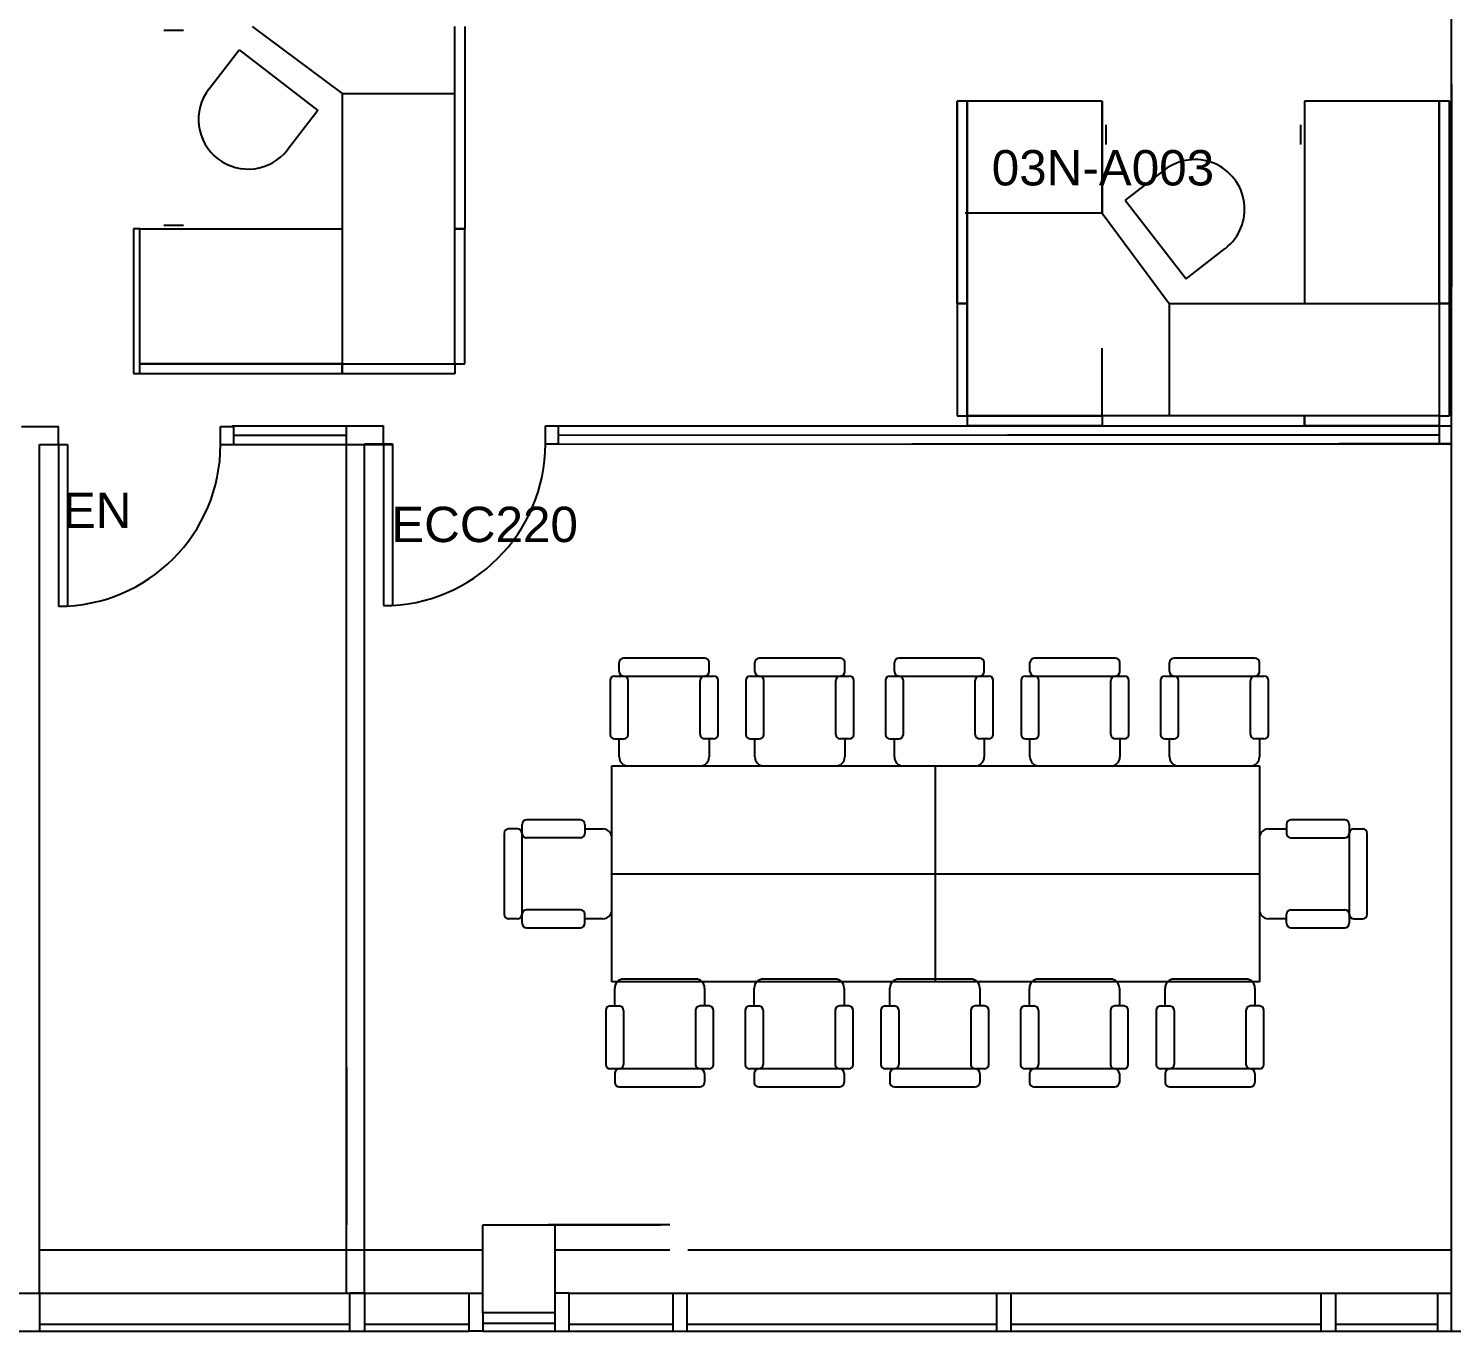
# Model space of a CAD drawing. Extents: x 0 to 6337, y 3987 to 5634.
# Drawn here: x 4301.6 to 4618.1, y 4015.9 to 4305.8 of the extents above; entities that cross this region are included whole.
import ezdxf

# ---------------------------------------------------------------- set-up
doc = ezdxf.new("R2010")
doc.units = 0
doc.header["$MEASUREMENT"] = 0
for name, color, linetype in [('01A_BASE_PLAN', 7, 'CONTINUOUS'), ('01B_PANELS', 7, 'CONTINUOUS'), ('04A_FURNITURE', 7, 'CONTINUOUS'), ('NA-FLOOR', 7, 'CONTINUOUS'), ('REGION', 7, 'CONTINUOUS'), ('REGION_NUM', 7, 'CONTINUOUS')]:
    doc.layers.add(name, color=color, linetype=linetype)
doc.styles.add('ARIAL', font='ARIAL', dxfattribs={"height": 0.2})

msp = doc.modelspace()

# ---------------------------------------------------------------- linework, layer by layer
at = {"layer": '01A_BASE_PLAN', "color": 250, "linetype": 'Continuous'}
for p, q in [((4618.07, 4039.69), (4618.07, 4694.67)), ((4618.07, 4293.32), (4618.07, 4323.32)), ((4618.07, 4293.32), (4618.07, 4248.32)), ((4300.06, 4217.26), (4308.31, 4217.26)), ((4300.06, 4217.26), (4308.31, 4217.26)), ((4308.31, 4213.26), (4308.31, 4217.26)), ((4308.31, 4213.26), (4308.31, 4217.26)), ((4344.31, 4217.26), (4347.18, 4217.26)), ((4344.31, 4213.26), (4344.31, 4217.26)), ((4344.31, 4213.26), (4344.31, 4217.26)), ((4344.31, 4217.26), (4347.18, 4217.26)), ((4346.93, 4217.42), (4380.55, 4217.42)), ((4347.18, 4217.43), (4347.18, 4213.3)), ((4347.18, 4217.3), (4347.18, 4213.3)), ((4372.3, 4181.4), (4372.3, 4217.4)), ((4372.3, 4217.4), (4380.55, 4217.4)), ((4372.3, 4181.4), (4372.3, 4217.4)), ((4372.3, 4217.4), (4380.55, 4217.4)), ((4380.55, 4213.4), (4380.55, 4217.42)), ((4380.55, 4213.4), (4380.55, 4217.4)), ((4416.55, 4217.4), (4419.42, 4217.4)), ((4416.55, 4213.4), (4416.55, 4217.4)), ((4416.55, 4213.4), (4416.55, 4217.4)), ((4416.55, 4217.4), (4419.42, 4217.4)), ((4419.42, 4217.43), (4419.42, 4213.43)), ((4419.42, 4217.43), (4419.42, 4213.43)), ((4419.42, 4217.42), (4615.36, 4217.4)), ((4419.42, 4217.41), (4615.36, 4217.4)), ((4615.36, 4217.43), (4615.36, 4213.43)), ((4304.06, 4024.33), (4304.06, 4213.26)), ((4304.06, 4213.26), (4308.31, 4213.26)), ((4304.06, 4024.33), (4304.06, 4213.26)), ((4304.06, 4213.26), (4308.31, 4213.26)), ((4308.31, 4213.26), (4308.31, 4177.26)), ((4308.31, 4213.26), (4310.31, 4213.26)), ((4310.31, 4213.26), (4310.31, 4177.26)), ((4344.31, 4213.26), (4347.18, 4213.26)), ((4344.31, 4213.26), (4347.18, 4213.26)), ((4347.18, 4215.3), (4372.3, 4215.31)), ((4347.18, 4215.3), (4372.3, 4215.31)), ((4347.18, 4213.26), (4382.55, 4213.28)), ((4347.18, 4213.26), (4382.55, 4213.28)), ((4376.3, 4024.47), (4376.3, 4213.4)), ((4376.3, 4213.4), (4380.55, 4213.4)), ((4376.3, 4024.47), (4376.3, 4213.4)), ((4376.3, 4213.4), (4380.55, 4213.4)), ((4380.55, 4213.4), (4380.55, 4177.4)), ((4380.55, 4213.4), (4382.55, 4213.4)), ((4382.55, 4213.4), (4382.55, 4177.4)), ((4416.55, 4213.4), (4419.42, 4213.4)), ((4416.55, 4213.4), (4419.42, 4213.4)), ((4416.55, 4213.3), (4615.36, 4213.4)), ((4416.55, 4213.3), (4615.36, 4213.4)), ((4419.42, 4215.35), (4519.36, 4215.43)), ((4419.42, 4215.35), (4519.36, 4215.43)), ((4498.08, 4213.4), (4568.07, 4213.4)), ((4519.36, 4215.43), (4615.36, 4215.43)), ((4521.36, 4215.43), (4615.36, 4215.43)), ((4548.07, 4213.4), (4588.07, 4213.4)), ((4372.3, 4024.47), (4372.3, 4181.4)), ((4372.3, 4024.47), (4372.3, 4177.4)), ((4372.3, 4074.69), (4372.3, 4039.69)), ((4402.67, 4039.69), (4418.63, 4039.69)), ((4402.67, 4020.1), (4402.67, 4039.69)), ((4410.65, 4039.69), (4418.63, 4039.69)), ((4412.23, 4039.69), (4438.23, 4039.69)), ((4442.23, 4039.69), (4417.23, 4039.69)), ((4418.63, 4039.69), (4418.63, 4020.08)), ((4438.23, 4039.69), (4442.23, 4039.69)), ((4444.23, 4039.69), (4442.23, 4039.69)), ((4618.07, 4015.98), (4618.07, 4039.69)), ((4304.06, 4034.07), (4402.54, 4034.07)), ((4418.63, 4034.07), (4444.23, 4034.07)), ((4448.23, 4034.07), (4618.07, 4034.07)), ((4205.85, 4024.47), (4399.11, 4024.47)), ((4304.06, 4024.38), (4304.06, 4015.92)), ((4373.07, 4016.03), (4373.07, 4024.52)), ((4373.07, 4024.52), (4376.3, 4024.52)), ((4376.3, 4024.52), (4376.3, 4016.03)), ((4399.11, 4024.47), (4399.55, 4024.47)), ((4399.5, 4024.47), (4402.63, 4024.47)), ((4399.52, 4024.38), (4399.52, 4016.05)), ((4421.85, 4024.47), (4418.72, 4024.47)), ((4421.85, 4024.47), (4614.97, 4024.47)), ((4421.85, 4015.98), (4421.85, 4024.47)), ((4444.96, 4015.92), (4444.96, 4024.38)), ((4448.05, 4024.38), (4448.05, 4015.92)), ((4516.96, 4015.92), (4516.96, 4024.38)), ((4520.06, 4024.38), (4520.06, 4015.92)), ((4589.07, 4016.03), (4589.07, 4024.52)), ((4592.3, 4024.52), (4592.3, 4016.03)), ((4614.94, 4024.47), (4618.07, 4024.47)), ((4614.97, 4024.47), (4614.97, 4015.98)), ((4418.63, 4020.1), (4402.67, 4020.1)), ((4402.67, 4020.1), (4402.67, 4015.98)), ((4418.63, 4020.08), (4418.63, 4015.98)), ((4304.28, 4017.58), (4372.39, 4017.58)), ((4372.39, 4017.58), (4373.07, 4017.58)), ((4376.3, 4017.58), (4398.86, 4017.58)), ((4398.86, 4017.58), (4399.55, 4017.58)), ((4402.67, 4017.76), (4418.63, 4017.76)), ((4421.85, 4017.58), (4444.96, 4017.58)), ((4448.06, 4017.58), (4516.96, 4017.58)), ((4520.28, 4017.58), (4588.39, 4017.58)), ((4588.39, 4017.58), (4589.08, 4017.58)), ((4592.3, 4017.58), (4614.97, 4017.58)), ((4205.85, 4015.98), (4399.11, 4015.98)), ((4399.11, 4015.98), (4399.55, 4015.98)), ((4402.67, 4015.98), (4399.5, 4015.98)), ((4402.67, 4015.98), (4418.72, 4015.98)), ((4418.63, 4015.98), (4421.85, 4015.98)), ((4421.85, 4015.98), (4614.97, 4015.98)), ((4614.97, 4015.98), (4634.17, 4015.98))]:
    msp.add_line(p, q, dxfattribs=at)
for centre in [(4308.31, 4213.26), (4380.55, 4213.4)]:
    msp.add_arc(centre, 36, 270, 0, dxfattribs=at)
at = {"layer": '01B_PANELS', "color": 5, "linetype": 'Continuous'}
for p, q in [((4396.4, 4231.23), (4396.4, 4306.23)), ((4396.4, 4261.23), (4396.4, 4306.23)), ((4398.65, 4306.23), (4398.65, 4261.23)), ((4508.11, 4244.65), (4508.11, 4289.65)), ((4510.36, 4289.65), (4508.11, 4289.65)), ((4508.11, 4289.65), (4508.11, 4244.65)), ((4510.36, 4289.65), (4508.11, 4289.65)), ((4508.11, 4289.65), (4508.11, 4244.65)), ((4510.36, 4289.65), (4510.36, 4219.65)), ((4510.36, 4244.65), (4510.36, 4289.65)), ((4510.36, 4244.65), (4510.36, 4289.65)), ((4615.36, 4244.65), (4615.36, 4289.65)), ((4617.61, 4289.65), (4615.36, 4289.65)), ((4615.36, 4289.65), (4615.36, 4244.65)), ((4617.61, 4289.65), (4615.36, 4289.65)), ((4615.36, 4289.65), (4615.36, 4244.65)), ((4617.61, 4244.65), (4617.61, 4289.65)), ((4326.4, 4261.23), (4324.93, 4261.23)), ((4324.93, 4261.23), (4324.93, 4229.05)), ((4326.4, 4231.23), (4326.4, 4261.23)), ((4396.4, 4231.23), (4396.4, 4261.23)), ((4396.4, 4261.23), (4398.65, 4261.23)), ((4398.65, 4261.23), (4396.4, 4261.23)), ((4398.65, 4231.23), (4398.65, 4261.23)), ((4508.11, 4244.65), (4508.11, 4219.65)), ((4510.36, 4244.65), (4508.11, 4244.65)), ((4508.11, 4244.65), (4508.11, 4219.65)), ((4508.11, 4244.65), (4510.36, 4244.65)), ((4510.36, 4244.65), (4508.11, 4244.65)), ((4508.11, 4244.65), (4508.11, 4219.65)), ((4508.11, 4244.65), (4510.36, 4244.65)), ((4510.36, 4219.65), (4510.36, 4244.65)), ((4510.36, 4219.65), (4510.36, 4244.65)), ((4615.36, 4244.65), (4615.36, 4219.65)), ((4617.61, 4244.65), (4615.36, 4244.65)), ((4615.36, 4244.65), (4615.36, 4219.65)), ((4615.36, 4244.65), (4617.61, 4244.65)), ((4617.61, 4244.65), (4615.36, 4244.65)), ((4615.36, 4244.65), (4615.36, 4219.65)), ((4615.36, 4244.65), (4617.61, 4244.65)), ((4617.61, 4219.65), (4617.61, 4244.65)), ((4324.93, 4229.05), (4326.46, 4229.05)), ((4371.4, 4231.23), (4326.4, 4231.23)), ((4326.4, 4228.98), (4326.4, 4231.23)), ((4326.4, 4231.23), (4371.4, 4231.23)), ((4371.4, 4228.98), (4326.4, 4228.98)), ((4371.4, 4231.23), (4396.4, 4231.23)), ((4371.4, 4228.98), (4371.4, 4231.23)), ((4371.4, 4231.23), (4396.4, 4231.23)), ((4371.4, 4231.23), (4371.4, 4228.98)), ((4396.4, 4228.98), (4371.4, 4228.98)), ((4396.4, 4231.23), (4398.65, 4231.23)), ((4396.4, 4231.23), (4396.4, 4228.98)), ((4508.11, 4219.65), (4510.36, 4219.65)), ((4508.11, 4219.65), (4510.36, 4219.65)), ((4540.36, 4219.65), (4510.36, 4219.65)), ((4510.36, 4219.65), (4510.36, 4217.4)), ((4510.36, 4219.65), (4540.36, 4219.65)), ((4540.36, 4219.65), (4540.36, 4217.4)), ((4615.36, 4219.65), (4540.36, 4219.65)), ((4585.36, 4219.65), (4540.36, 4219.65)), ((4540.36, 4219.65), (4540.36, 4217.4)), ((4615.36, 4219.65), (4585.36, 4219.65)), ((4585.36, 4219.65), (4585.36, 4217.4)), ((4585.36, 4217.4), (4585.36, 4219.65)), ((4615.36, 4219.65), (4615.36, 4217.4)), ((4615.36, 4219.65), (4617.61, 4219.65)), ((4615.36, 4219.65), (4617.61, 4219.65)), ((4540.36, 4217.4), (4510.36, 4217.4)), ((4540.36, 4217.4), (4510.36, 4217.4)), ((4540.36, 4217.4), (4585.36, 4217.4)), ((4540.36, 4217.4), (4585.36, 4217.4)), ((4615.36, 4217.4), (4585.36, 4217.4)), ((4615.36, 4217.4), (4585.36, 4217.4)), ((4615.36, 4217.4), (4618.07, 4217.4))]:
    msp.add_line(p, q, dxfattribs=at)
at = {"layer": '04A_FURNITURE', "color": 1, "linetype": 'Continuous'}
for p, q in [((4331.7, 4305.39), (4336.1, 4305.39)), ((4351.32, 4306.23), (4371.4, 4291.33)), ((4341.72, 4292.31), (4348.48, 4301.04)), ((4348.48, 4301.04), (4365.94, 4287.54)), ((4371.4, 4291.33), (4396.22, 4291.33)), ((4371.4, 4291.33), (4371.4, 4231.23)), ((4540.36, 4289.65), (4510.36, 4289.65)), ((4540.36, 4289.65), (4540.36, 4264.65)), ((4540.36, 4264.73), (4540.36, 4289.65)), ((4615.36, 4289.65), (4585.36, 4289.65)), ((4585.36, 4289.65), (4585.36, 4244.65)), ((4365.94, 4287.54), (4359.19, 4278.8)), ((4541.19, 4284.35), (4541.19, 4279.96)), ((4584.52, 4284.35), (4584.52, 4279.96)), ((4554.27, 4274.33), (4545.54, 4267.57)), ((4545.54, 4267.57), (4559.05, 4250.11)), ((4540.36, 4264.73), (4509.91, 4264.73)), ((4540.36, 4264.73), (4555.26, 4244.65)), ((4326.4, 4261.23), (4371.4, 4261.23)), ((4331.7, 4262.06), (4336.1, 4262.06)), ((4371.4, 4261.23), (4371.4, 4231.23)), ((4559.05, 4250.11), (4567.78, 4256.86)), ((4555.26, 4244.65), (4555.26, 4219.83)), ((4555.26, 4244.65), (4615.36, 4244.65)), ((4585.36, 4244.65), (4615.36, 4244.65)), ((4540.36, 4219.65), (4540.36, 4234.65)), ((4540.36, 4219.65), (4540.36, 4234.65)), ((4518.08, 4213.4), (4548.07, 4213.4)), ((4588.07, 4213.4), (4614.07, 4213.4)), ((4618.07, 4213.4), (4593.07, 4213.4)), ((4618.07, 4213.4), (4594.07, 4213.4)), ((4615.36, 4213.4), (4618.07, 4213.4)), ((4618.07, 4177.4), (4618.07, 4213.4)), ((4618.07, 4141.4), (4618.07, 4177.4)), ((4451.97, 4165.75), (4433.97, 4165.75)), ((4482.14, 4165.75), (4464.14, 4165.75)), ((4513.17, 4165.75), (4495.17, 4165.75)), ((4543.34, 4165.75), (4525.34, 4165.75)), ((4574.38, 4165.75), (4556.38, 4165.75)), ((4432.97, 4162.75), (4432.97, 4164.75)), ((4452.97, 4162.75), (4452.97, 4164.75)), ((4463.14, 4162.75), (4463.14, 4164.75)), ((4483.14, 4162.75), (4483.14, 4164.75)), ((4494.17, 4162.75), (4494.17, 4164.75)), ((4514.17, 4162.75), (4514.17, 4164.75)), ((4524.34, 4162.75), (4524.34, 4164.75)), ((4544.34, 4162.75), (4544.34, 4164.75)), ((4555.38, 4162.75), (4555.38, 4164.75)), ((4575.38, 4162.75), (4575.38, 4164.75)), ((4430.97, 4160.75), (4430.97, 4148.75)), ((4431.97, 4161.75), (4433.97, 4161.75)), ((4433.97, 4161.75), (4451.97, 4161.75)), ((4434.97, 4148.75), (4434.97, 4160.75)), ((4450.97, 4148.75), (4450.97, 4160.75)), ((4451.97, 4161.75), (4453.97, 4161.75)), ((4454.97, 4148.75), (4454.97, 4160.75)), ((4461.14, 4160.75), (4461.14, 4148.75)), ((4462.14, 4161.75), (4464.14, 4161.75)), ((4464.14, 4161.75), (4482.14, 4161.75)), ((4465.14, 4148.75), (4465.14, 4160.75)), ((4481.14, 4148.75), (4481.14, 4160.75)), ((4482.14, 4161.75), (4484.14, 4161.75)), ((4485.14, 4148.75), (4485.14, 4160.75)), ((4492.17, 4160.75), (4492.17, 4148.75)), ((4493.17, 4161.75), (4495.17, 4161.75)), ((4495.17, 4161.75), (4513.17, 4161.75)), ((4496.17, 4148.75), (4496.17, 4160.75)), ((4512.17, 4148.75), (4512.17, 4160.75)), ((4513.17, 4161.75), (4515.17, 4161.75)), ((4516.17, 4148.75), (4516.17, 4160.75)), ((4522.34, 4160.75), (4522.34, 4148.75)), ((4523.34, 4161.75), (4525.34, 4161.75)), ((4525.34, 4161.75), (4543.34, 4161.75)), ((4526.34, 4148.75), (4526.34, 4160.75)), ((4542.34, 4148.75), (4542.34, 4160.75)), ((4543.34, 4161.75), (4545.34, 4161.75)), ((4546.34, 4148.75), (4546.34, 4160.75)), ((4553.38, 4160.75), (4553.38, 4148.75)), ((4554.38, 4161.75), (4556.38, 4161.75)), ((4556.38, 4161.75), (4574.38, 4161.75)), ((4557.38, 4148.75), (4557.38, 4160.75)), ((4573.38, 4148.75), (4573.38, 4160.75)), ((4574.38, 4161.75), (4576.38, 4161.75)), ((4577.38, 4148.75), (4577.38, 4160.75)), ((4431.97, 4147.75), (4433.97, 4147.75)), ((4432.97, 4143.75), (4432.97, 4147.75)), ((4453.97, 4147.75), (4451.97, 4147.75)), ((4452.97, 4147.75), (4452.97, 4143.75)), ((4462.14, 4147.75), (4464.14, 4147.75)), ((4463.14, 4143.75), (4463.14, 4147.75)), ((4484.14, 4147.75), (4482.14, 4147.75)), ((4483.14, 4147.75), (4483.14, 4143.75)), ((4493.17, 4147.75), (4495.17, 4147.75)), ((4494.17, 4143.75), (4494.17, 4147.75)), ((4515.17, 4147.75), (4513.17, 4147.75)), ((4514.17, 4147.75), (4514.17, 4143.75)), ((4523.34, 4147.75), (4525.34, 4147.75)), ((4524.34, 4143.75), (4524.34, 4147.75)), ((4545.34, 4147.75), (4543.34, 4147.75)), ((4544.34, 4147.75), (4544.34, 4143.75)), ((4554.38, 4147.75), (4556.38, 4147.75)), ((4555.38, 4143.75), (4555.38, 4147.75)), ((4576.38, 4147.75), (4574.38, 4147.75)), ((4575.38, 4147.75), (4575.38, 4143.75)), ((4431.36, 4093.75), (4431.36, 4141.75)), ((4431.36, 4141.75), (4575.36, 4141.75)), ((4434.97, 4141.75), (4450.97, 4141.75)), ((4465.14, 4141.75), (4481.14, 4141.75)), ((4496.17, 4141.75), (4512.17, 4141.75)), ((4503.36, 4093.75), (4503.36, 4141.75)), ((4526.34, 4141.75), (4542.34, 4141.75)), ((4557.38, 4141.75), (4573.38, 4141.75)), ((4575.36, 4141.75), (4575.36, 4093.75)), ((4618.07, 4105.4), (4618.07, 4141.4)), ((4410.36, 4127.75), (4408.36, 4127.75)), ((4411.36, 4126.75), (4411.36, 4128.75)), ((4424.36, 4129.75), (4412.36, 4129.75)), ((4425.36, 4128.75), (4425.36, 4126.75)), ((4425.36, 4127.75), (4429.36, 4127.75)), ((4577.36, 4127.75), (4581.36, 4127.75)), ((4581.36, 4128.75), (4581.36, 4126.75)), ((4594.36, 4129.75), (4582.36, 4129.75)), ((4595.36, 4128.75), (4595.36, 4126.75)), ((4596.36, 4127.75), (4598.36, 4127.75)), ((4407.36, 4126.75), (4407.36, 4108.75)), ((4411.36, 4108.75), (4411.36, 4126.75)), ((4424.36, 4125.75), (4412.36, 4125.75)), ((4431.36, 4109.75), (4431.36, 4125.75)), ((4575.36, 4125.75), (4575.36, 4109.75)), ((4582.36, 4125.75), (4594.36, 4125.75)), ((4595.36, 4126.75), (4595.36, 4108.75)), ((4599.36, 4108.75), (4599.36, 4126.75)), ((4431.36, 4117.75), (4575.36, 4117.75)), ((4411.36, 4106.75), (4411.36, 4108.75)), ((4424.36, 4109.75), (4412.36, 4109.75)), ((4425.36, 4106.75), (4425.36, 4108.75)), ((4581.36, 4106.75), (4581.36, 4108.75)), ((4582.36, 4109.75), (4594.36, 4109.75)), ((4595.36, 4108.75), (4595.36, 4106.75)), ((4410.36, 4107.75), (4408.36, 4107.75)), ((4412.36, 4105.75), (4424.36, 4105.75)), ((4429.36, 4107.75), (4425.36, 4107.75)), ((4581.36, 4107.75), (4577.36, 4107.75)), ((4582.36, 4105.75), (4594.36, 4105.75)), ((4596.36, 4107.75), (4598.36, 4107.75)), ((4575.36, 4093.75), (4431.36, 4093.75)), ((4431.97, 4088.34), (4431.97, 4092.34)), ((4449.97, 4094.34), (4433.97, 4094.34)), ((4451.97, 4092.34), (4451.97, 4088.34)), ((4463.01, 4088.34), (4463.01, 4092.34)), ((4481.01, 4094.34), (4465.01, 4094.34)), ((4483.01, 4092.34), (4483.01, 4088.34)), ((4493.18, 4088.34), (4493.18, 4092.34)), ((4511.18, 4094.34), (4495.18, 4094.34)), ((4513.18, 4092.34), (4513.18, 4088.34)), ((4524.21, 4088.34), (4524.21, 4092.34)), ((4542.21, 4094.34), (4526.21, 4094.34)), ((4544.21, 4092.34), (4544.21, 4088.34)), ((4554.38, 4088.34), (4554.38, 4092.34)), ((4572.38, 4094.34), (4556.38, 4094.34)), ((4574.38, 4092.34), (4574.38, 4088.34)), ((4429.97, 4087.34), (4429.97, 4075.34)), ((4430.97, 4088.34), (4432.97, 4088.34)), ((4433.97, 4087.34), (4433.97, 4075.34)), ((4449.97, 4087.34), (4449.97, 4075.34)), ((4452.97, 4088.34), (4450.97, 4088.34)), ((4453.97, 4075.34), (4453.97, 4087.34)), ((4461.01, 4087.34), (4461.01, 4075.34)), ((4462.01, 4088.34), (4464.01, 4088.34)), ((4465.01, 4087.34), (4465.01, 4075.34)), ((4481.01, 4087.34), (4481.01, 4075.34)), ((4484.01, 4088.34), (4482.01, 4088.34)), ((4485.01, 4075.34), (4485.01, 4087.34)), ((4491.18, 4087.34), (4491.18, 4075.34)), ((4492.18, 4088.34), (4494.18, 4088.34)), ((4495.18, 4087.34), (4495.18, 4075.34)), ((4511.18, 4087.34), (4511.18, 4075.34)), ((4514.18, 4088.34), (4512.18, 4088.34)), ((4515.18, 4075.34), (4515.18, 4087.34)), ((4522.21, 4087.34), (4522.21, 4075.34)), ((4523.21, 4088.34), (4525.21, 4088.34)), ((4526.21, 4087.34), (4526.21, 4075.34)), ((4542.21, 4087.34), (4542.21, 4075.34)), ((4545.21, 4088.34), (4543.21, 4088.34)), ((4546.21, 4075.34), (4546.21, 4087.34)), ((4552.38, 4087.34), (4552.38, 4075.34)), ((4553.38, 4088.34), (4555.38, 4088.34)), ((4556.38, 4087.34), (4556.38, 4075.34)), ((4572.38, 4087.34), (4572.38, 4075.34)), ((4575.38, 4088.34), (4573.38, 4088.34)), ((4576.38, 4075.34), (4576.38, 4087.34)), ((4432.97, 4074.34), (4430.97, 4074.34)), ((4450.97, 4074.34), (4432.97, 4074.34)), ((4452.97, 4074.34), (4450.97, 4074.34)), ((4464.01, 4074.34), (4462.01, 4074.34)), ((4482.01, 4074.34), (4464.01, 4074.34)), ((4484.01, 4074.34), (4482.01, 4074.34)), ((4494.18, 4074.34), (4492.18, 4074.34)), ((4512.18, 4074.34), (4494.18, 4074.34)), ((4514.18, 4074.34), (4512.18, 4074.34)), ((4525.21, 4074.34), (4523.21, 4074.34)), ((4543.21, 4074.34), (4525.21, 4074.34)), ((4545.21, 4074.34), (4543.21, 4074.34)), ((4555.38, 4074.34), (4553.38, 4074.34)), ((4573.38, 4074.34), (4555.38, 4074.34)), ((4575.38, 4074.34), (4573.38, 4074.34)), ((4431.97, 4073.34), (4431.97, 4071.34)), ((4432.97, 4070.34), (4450.97, 4070.34)), ((4451.97, 4073.34), (4451.97, 4071.34)), ((4463.01, 4073.34), (4463.01, 4071.34)), ((4464.01, 4070.34), (4482.01, 4070.34)), ((4483.01, 4073.34), (4483.01, 4071.34)), ((4493.18, 4073.34), (4493.18, 4071.34)), ((4494.18, 4070.34), (4512.18, 4070.34)), ((4513.18, 4073.34), (4513.18, 4071.34)), ((4524.21, 4073.34), (4524.21, 4071.34)), ((4525.21, 4070.34), (4543.21, 4070.34)), ((4544.21, 4073.34), (4544.21, 4071.34)), ((4554.38, 4073.34), (4554.38, 4071.34)), ((4555.38, 4070.34), (4573.38, 4070.34)), ((4574.38, 4073.34), (4574.38, 4071.34))]:
    msp.add_line(p, q, dxfattribs=at)
for centre, radius, start, end in [((4350.46, 4285.56), 11.04, 142.2815, 322.2815), ((4561.03, 4265.6), 11.04, 307.7185, 127.7185), ((4433.97, 4164.75), 1, 90, 180), ((4451.97, 4164.75), 1, 0, 90), ((4464.14, 4164.75), 1, 90, 180), ((4482.14, 4164.75), 1, 0, 90), ((4495.17, 4164.75), 1, 90, 180), ((4513.17, 4164.75), 1, 0, 90), ((4525.34, 4164.75), 1, 90, 180), ((4543.34, 4164.75), 1, 0, 90), ((4556.38, 4164.75), 1, 90, 180), ((4574.38, 4164.75), 1, 0, 90), ((4433.97, 4162.75), 1, 180, 270), ((4451.97, 4162.75), 1, 270, 0), ((4464.14, 4162.75), 1, 180, 270), ((4482.14, 4162.75), 1, 270, 0), ((4495.17, 4162.75), 1, 180, 270), ((4513.17, 4162.75), 1, 270, 0), ((4525.34, 4162.75), 1, 180, 270), ((4543.34, 4162.75), 1, 270, 0), ((4556.38, 4162.75), 1, 180, 270), ((4574.38, 4162.75), 1, 270, 0), ((4431.97, 4160.75), 1, 90, 180), ((4433.97, 4160.75), 1, 0, 90), ((4451.97, 4160.75), 1, 90, 180), ((4453.97, 4160.75), 1, 0, 90), ((4462.14, 4160.75), 1, 90, 180), ((4464.14, 4160.75), 1, 0, 90), ((4482.14, 4160.75), 1, 90, 180), ((4484.14, 4160.75), 1, 0, 90), ((4493.17, 4160.75), 1, 90, 180), ((4495.17, 4160.75), 1, 0, 90), ((4513.17, 4160.75), 1, 90, 180), ((4515.17, 4160.75), 1, 0, 90), ((4523.34, 4160.75), 1, 90, 180), ((4525.34, 4160.75), 1, 0, 90), ((4543.34, 4160.75), 1, 90, 180), ((4545.34, 4160.75), 1, 0, 90), ((4554.38, 4160.75), 1, 90, 180), ((4556.38, 4160.75), 1, 0, 90), ((4574.38, 4160.75), 1, 90, 180), ((4576.38, 4160.75), 1, 0, 90), ((4431.97, 4148.75), 1, 180, 270), ((4433.97, 4148.75), 1, 270, 0), ((4451.97, 4148.75), 1, 180, 270), ((4453.97, 4148.75), 1, 270, 0), ((4462.14, 4148.75), 1, 180, 270), ((4464.14, 4148.75), 1, 270, 0), ((4482.14, 4148.75), 1, 180, 270), ((4484.14, 4148.75), 1, 270, 0), ((4493.17, 4148.75), 1, 180, 270), ((4495.17, 4148.75), 1, 270, 0), ((4513.17, 4148.75), 1, 180, 270), ((4515.17, 4148.75), 1, 270, 0), ((4523.34, 4148.75), 1, 180, 270), ((4525.34, 4148.75), 1, 270, 0), ((4543.34, 4148.75), 1, 180, 270), ((4545.34, 4148.75), 1, 270, 0), ((4554.38, 4148.75), 1, 180, 270), ((4556.38, 4148.75), 1, 270, 0), ((4574.38, 4148.75), 1, 180, 270), ((4576.38, 4148.75), 1, 270, 0), ((4434.97, 4143.75), 2, 180, 270), ((4450.97, 4143.75), 2, 270, 0), ((4465.14, 4143.75), 2, 180, 270), ((4481.14, 4143.75), 2, 270, 0), ((4496.17, 4143.75), 2, 180, 270), ((4512.17, 4143.75), 2, 270, 0), ((4526.34, 4143.75), 2, 180, 270), ((4542.34, 4143.75), 2, 270, 0), ((4557.38, 4143.75), 2, 180, 270), ((4573.38, 4143.75), 2, 270, 0), ((4408.36, 4126.75), 1, 90, 180), ((4410.36, 4126.75), 1, 0, 90), ((4412.36, 4128.75), 1, 90, 180), ((4424.36, 4128.75), 1, 0, 90), ((4429.36, 4125.75), 2, 0, 90), ((4577.36, 4125.75), 2, 90, 180), ((4582.36, 4128.75), 1, 90, 180), ((4594.36, 4128.75), 1, 0, 90), ((4596.36, 4126.75), 1, 90, 180), ((4598.36, 4126.75), 1, 0, 90), ((4412.36, 4126.75), 1, 180, 270), ((4424.36, 4126.75), 1, 270, 0), ((4582.36, 4126.75), 1, 180, 270), ((4594.36, 4126.75), 1, 270, 0), ((4408.36, 4108.75), 1, 180, 270), ((4410.36, 4108.75), 1, 270, 0), ((4412.36, 4108.75), 1, 90, 180), ((4424.36, 4108.75), 1, 0, 90), ((4429.36, 4109.75), 2, 270, 0), ((4577.36, 4109.75), 2, 180, 270), ((4582.36, 4108.75), 1, 90, 180), ((4594.36, 4108.75), 1, 0, 90), ((4596.36, 4108.75), 1, 180, 270), ((4598.36, 4108.75), 1, 270, 0), ((4412.36, 4106.75), 1, 180, 270), ((4424.36, 4106.75), 1, 270, 0), ((4582.36, 4106.75), 1, 180, 270), ((4594.36, 4106.75), 1, 270, 0), ((4433.97, 4092.34), 2, 90, 180), ((4449.97, 4092.34), 2, 0, 90), ((4465.01, 4092.34), 2, 90, 180), ((4481.01, 4092.34), 2, 0, 90), ((4495.18, 4092.34), 2, 90, 180), ((4511.18, 4092.34), 2, 0, 90), ((4526.21, 4092.34), 2, 90, 180), ((4542.21, 4092.34), 2, 0, 90), ((4556.38, 4092.34), 2, 90, 180), ((4572.38, 4092.34), 2, 0, 90), ((4430.97, 4087.34), 1, 90, 180), ((4432.97, 4087.34), 1, 0, 90), ((4450.97, 4087.34), 1, 90, 180), ((4452.97, 4087.34), 1, 0, 90), ((4462.01, 4087.34), 1, 90, 180), ((4464.01, 4087.34), 1, 0, 90), ((4482.01, 4087.34), 1, 90, 180), ((4484.01, 4087.34), 1, 0, 90), ((4492.18, 4087.34), 1, 90, 180), ((4494.18, 4087.34), 1, 0, 90), ((4512.18, 4087.34), 1, 90, 180), ((4514.18, 4087.34), 1, 0, 90), ((4523.21, 4087.34), 1, 90, 180), ((4525.21, 4087.34), 1, 0, 90), ((4543.21, 4087.34), 1, 90, 180), ((4545.21, 4087.34), 1, 0, 90), ((4553.38, 4087.34), 1, 90, 180), ((4555.38, 4087.34), 1, 0, 90), ((4573.38, 4087.34), 1, 90, 180), ((4575.38, 4087.34), 1, 0, 90), ((4430.97, 4075.34), 1, 180, 270), ((4432.97, 4073.34), 1, 90, 180), ((4432.97, 4075.34), 1, 270, 0), ((4450.97, 4075.34), 1, 180, 270), ((4450.97, 4073.34), 1, 0, 90), ((4452.97, 4075.34), 1, 270, 0), ((4462.01, 4075.34), 1, 180, 270), ((4464.01, 4073.34), 1, 90, 180), ((4464.01, 4075.34), 1, 270, 0), ((4482.01, 4075.34), 1, 180, 270), ((4482.01, 4073.34), 1, 0, 90), ((4484.01, 4075.34), 1, 270, 0), ((4492.18, 4075.34), 1, 180, 270), ((4494.18, 4073.34), 1, 90, 180), ((4494.18, 4075.34), 1, 270, 0), ((4512.18, 4075.34), 1, 180, 270), ((4512.18, 4073.34), 1, 0, 90), ((4514.18, 4075.34), 1, 270, 0), ((4523.21, 4075.34), 1, 180, 270), ((4525.21, 4073.34), 1, 90, 180), ((4525.21, 4075.34), 1, 270, 0), ((4543.21, 4075.34), 1, 180, 270), ((4543.21, 4073.34), 1, 0, 90), ((4545.21, 4075.34), 1, 270, 0), ((4553.38, 4075.34), 1, 180, 270), ((4555.38, 4073.34), 1, 90, 180), ((4555.38, 4075.34), 1, 270, 0), ((4573.38, 4075.34), 1, 180, 270), ((4573.38, 4073.34), 1, 0, 90), ((4575.38, 4075.34), 1, 270, 0), ((4432.97, 4071.34), 1, 180, 270), ((4450.97, 4071.34), 1, 270, 0), ((4464.01, 4071.34), 1, 180, 270), ((4482.01, 4071.34), 1, 270, 0), ((4494.18, 4071.34), 1, 180, 270), ((4512.18, 4071.34), 1, 270, 0), ((4525.21, 4071.34), 1, 180, 270), ((4543.21, 4071.34), 1, 270, 0), ((4555.38, 4071.34), 1, 180, 270), ((4573.38, 4071.34), 1, 270, 0)]:
    msp.add_arc(centre, radius, start, end, dxfattribs=at)
at = {"layer": 'NA-FLOOR', "color": 1, "linetype": 'Continuous', "const_width": 0.0139}
msp.add_lwpolyline([(3687.3, 4017.96), (3768.3, 4017.96), (3768.3, 4017.58), (3983.15, 4017.58), (4197.65, 4017.58), (4414.03, 4017.58), (4618.07, 4017.58), (4618.07, 4669.23), (4634.07, 4669.23)], dxfattribs=at)
at = {"layer": 'REGION', "color": 3, "linetype": 'Continuous', "const_width": 0.0139}
for points in [[(4396.4, 4337.35), (4326.4, 4337.35), (4326.4, 4231.23), (4396.4, 4231.23)], [(4618.07, 4289.65), (4510.36, 4289.65), (4510.36, 4219.65), (4618.07, 4219.65)], [(4374.3, 4213.29), (4302.23, 4213.26), (4302.23, 4153.4), (4302.23, 4017.58), (4374.3, 4017.58)], [(4302.23, 4153.4), (4158.23, 4153.4), (4158.23, 4017.58), (4197.65, 4017.58), (4302.23, 4017.58)]]:
    msp.add_lwpolyline(points, close=True, dxfattribs=at)
at = {"layer": 'REGION', "color": 5, "linetype": 'Continuous', "const_width": 0.0139}
msp.add_lwpolyline([(4618.07, 4213.4), (4374.3, 4213.29), (4374.3, 4017.58), (4414.03, 4017.58), (4618.07, 4017.58)], close=True, dxfattribs=at)

# ---------------------------------------------------------------- texts
at = {"layer": 'REGION_NUM', "color": 7, "linetype": 'Continuous', "style": 'ARIAL'}
for s, p in [('03N-A003', (4515.83, 4270.88)), ('EN', (4309.23, 4194.68)), ('ECC220', (4382.28, 4191.54))]:
    msp.add_text(s, height=7.864, dxfattribs=at).set_placement(p)

doc.saveas('drawing.dxf')
